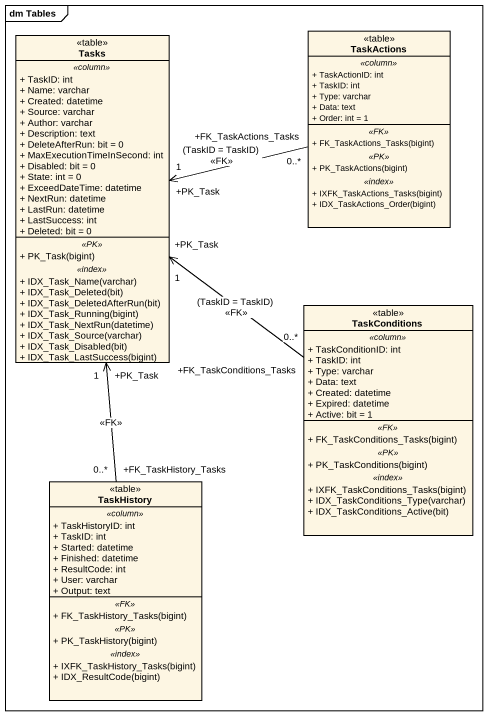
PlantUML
@startuml
mainframe dm Tables
hide circle
hide empty members
skinparam classAttributeIconSize 0
class Tasks <<table>> {
  .. <<column>> ..
  + TaskID: int
  + Name: varchar
  + Created: datetime
  + Source: varchar
  + Author: varchar
  + Description: text
  + DeleteAfterRun: bit = 0
  + MaxExecutionTimeInSecond: int
  + Disabled: bit = 0
  + State: int = 0
  + ExceedDateTime: datetime
  + NextRun: datetime
  + LastRun: datetime
  + LastSuccess: int
  + Deleted: bit = 0
  .. <<PK>> ..
  + PK_Task(bigint)
  .. <<index>> ..
  + IDX_Task_Name(varchar)
  + IDX_Task_Deleted(bit)
  + IDX_Task_DeletedAfterRun(bit)
  + IDX_Task_Running(bigint)
  + IDX_Task_NextRun(datetime)
  + IDX_Task_Source(varchar)
  + IDX_Task_Disabled(bit)
  + IDX_Task_LastSuccess(bigint)
}
class TaskActions <<table>> {
  .. <<column>> ..
  + TaskActionID: int
  + TaskID: int
  + Type: varchar
  + Data: text
  + Order: int = 1
  .. <<FK>> ..
  + FK_TaskActions_Tasks(bigint)
  .. <<PK>> ..
  + PK_TaskActions(bigint)
  .. <<index>> ..
  + IXFK_TaskActions_Tasks(bigint)
  + IDX_TaskActions_Order(bigint)
}
class TaskConditions <<table>> {
  .. <<column>> ..
  + TaskConditionID: int
  + TaskID: int
  + Type: varchar
  + Data: text
  + Created: datetime
  + Expired: datetime
  + Active: bit = 1
  .. <<FK>> ..
  + FK_TaskConditions_Tasks(bigint)
  .. <<PK>> ..
  + PK_TaskConditions(bigint)
  .. <<index>> ..
  + IXFK_TaskConditions_Tasks(bigint)
  + IDX_TaskConditions_Type(varchar)
  + IDX_TaskConditions_Active(bit)
}
class TaskHistory <<table>> {
  .. <<column>> ..
  + TaskHistoryID: int
  + TaskID: int
  + Started: datetime
  + Finished: datetime
  + ResultCode: int
  + User: varchar
  + Output: text
  .. <<FK>> ..
  + FK_TaskHistory_Tasks(bigint)
  .. <<PK>> ..
  + PK_TaskHistory(bigint)
  .. <<index>> ..
  + IXFK_TaskHistory_Tasks(bigint)
  + IDX_ResultCode(bigint)
}
TaskActions "+FK_TaskActions_Tasks\n0..*" -left-> "+PK_Task\n1" Tasks : (TaskID = TaskID)\n<<FK>>
TaskConditions "+FK_TaskConditions_Tasks\n0..*" -up-> "+PK_Task\n1" Tasks : (TaskID = TaskID)\n<<FK>>
TaskHistory "+FK_TaskHistory_Tasks\n0..*" -up-> "+PK_Task\n1" Tasks : <<FK>>
@enduml
